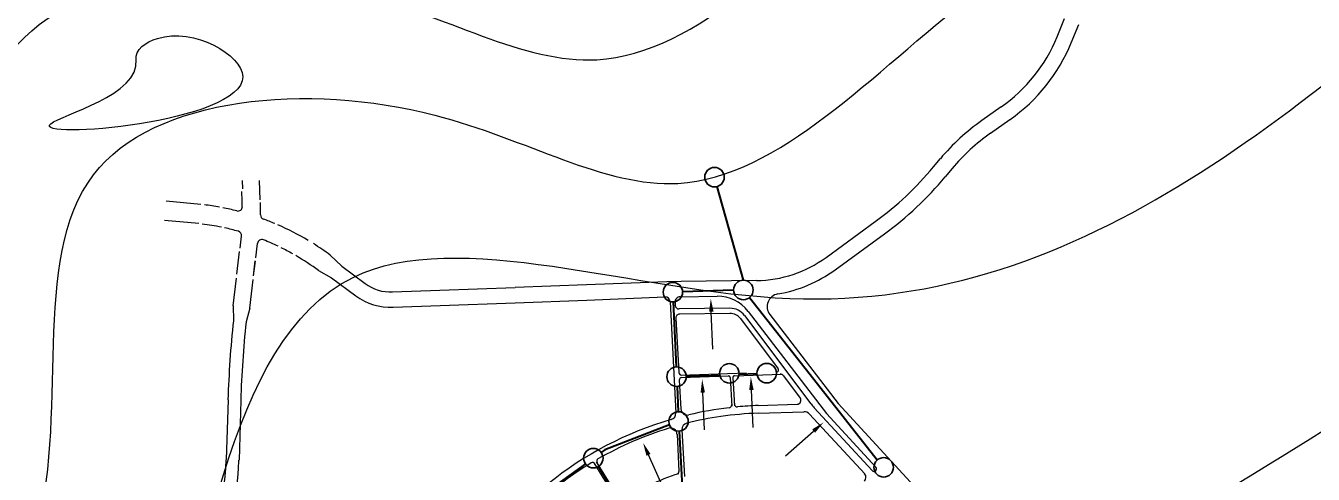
# Model space of a CAD drawing. Header units: millimetres. Extents: x 3174 to 4015, y 498 to 1092.
# Drawn here: x 3297.9 to 3541.3, y 801.2 to 886 of the extents above; entities that cross this region are included whole.
import ezdxf

# ---------------------------------------------------------------- set-up
doc = ezdxf.new("R2010")
doc.units = ezdxf.units.MM
doc.linetypes.add('ACAD_ISO02W100', pattern=[15, 12, -3])
doc.linetypes.add('HIDDEN', pattern=[0.375, 0.25, -0.125])
doc.layers.add('dgx', color=3, linetype='Continuous')
doc.layers.add('河流', color=5, linetype='Continuous')
for name, color, linetype, lineweight in [('干管', 2, 'Continuous', 50), ('节点', 6, 'Continuous', 50), ('雨水管道完整图', 90, 'ACAD_ISO02W100', 50)]:
    doc.layers.add(name, color=color, linetype=linetype, lineweight=lineweight)

msp = doc.modelspace()

# ---------------------------------------------------------------- linework, layer by layer
for p, q in [((3492.83, 883.86), (3494.25, 887.32)), ((3495.52, 882.76), (3496.94, 886.23)), ((3482.27, 870.62), (3478.58, 868.04)), ((3480.25, 865.66), (3483.93, 868.24)), ((3469.47, 859.29), (3470.77, 860.85)), ((3473, 858.99), (3471.7, 857.44)), ((3338.79, 856.74), (3338.85, 855.13)), ((3341.97, 856.74), (3342.1, 853.05)), ((3330.97, 852.22), (3324.42, 852.84)), ((3330.56, 848.58), (3324.11, 849.19)), ((3449.16, 842.19), (3458.47, 848.98)), ((3338.38, 843.91), (3338.66, 846.22)), ((3341.36, 842.14), (3341.69, 844.83)), ((3450.87, 839.85), (3460.18, 846.63)), ((3337.78, 839.01), (3338.3, 843.29)), ((3355.4, 842.63), (3357.6, 840.53)), ((3340.91, 838.69), (3341.26, 841.53)), ((3340.94, 838.71), (3341.28, 841.51)), ((3357.6, 840.53), (3362, 837.27)), ((3337.05, 833.01), (3337.7, 838.29)), ((3340.21, 832.63), (3340.86, 838.04)), ((3353.22, 839.69), (3355.65, 838.36)), ((3355.65, 838.36), (3360.27, 834.94)), ((3419.04, 837.56), (3403.86, 837)), ((3421.75, 837.66), (3419.04, 837.56)), ((3436.02, 837.83), (3421.75, 837.66)), ((3367.2, 835.66), (3376.14, 835.99)), ((3376.14, 835.99), (3390.38, 836.51)), ((3403.86, 837), (3390.38, 836.51)), ((3421.56, 834.76), (3428.57, 834.84)), ((3337.05, 833.01), (3337.12, 830.24)), ((3340.21, 832.63), (3339.53, 830.02)), ((3367.31, 832.76), (3376.2, 833.08)), ((3376.2, 833.08), (3390.39, 833.6)), ((3390.39, 833.6), (3403.92, 834.1)), ((3403.92, 834.1), (3418.67, 834.71)), ((3419.67, 833.8), (3420.77, 812.79)), ((3420.61, 833.73), (3420.64, 833.13)), ((3430.99, 832.58), (3421.37, 832.45)), ((3420.77, 830.72), (3421.35, 820.42)), ((3431, 831.61), (3421.39, 831.48)), ((3432.98, 830.63), (3440.12, 821.13)), ((3433.75, 831.21), (3446.31, 814.51)), ((3434.42, 832), (3449.22, 812.71)), ((3438.52, 831.42), (3451.44, 814.58)), ((3421.42, 818.98), (3421.7, 813.55)), ((3441.09, 819.84), (3444.27, 815.62)), ((3336.1, 815.28), (3335.76, 803.97)), ((3338.52, 815.21), (3338.18, 803.9)), ((3436.3, 814.2), (3443.71, 814.45)), ((3436.35, 812.75), (3444.93, 813.04)), ((3446.93, 813.77), (3457.85, 801.91)), ((3451.44, 814.58), (3475.14, 788.85)), ((3446.05, 812.58), (3456.46, 801.28)), ((3449.22, 812.71), (3458.56, 802.56)), ((3420.98, 808.81), (3421.35, 801.74)), ((3421.91, 809.62), (3422.37, 800.79)), ((3409.7, 796.31), (3405.34, 803.36)), ((3410.09, 796.58), (3405.77, 803.59))]:
    msp.add_line(p, q)
at = {"linetype": 'HIDDEN', "ltscale": 50}
for p, q in [((3421.62, 819.96), (3440.13, 820.6)), ((3421.66, 819.48), (3430.71, 819.79)), ((3431.06, 819.47), (3431.35, 814.05)), ((3431.55, 819.47), (3431.82, 814.16)), ((3431.87, 819.83), (3440.75, 820.14))]:
    msp.add_line(p, q, dxfattribs=at)
for centre, radius, start, end in [((3465.05, 895.2), 30.01, 305.0111, 337.7933), ((3465.05, 895.2), 32.91, 305.0111, 337.7933), ((3501.63, 835.13), 40.17, 125.0111, 140.1954), ((3501.63, 835.13), 37.27, 125.0111, 140.1954), ((3422.25, 898.64), 61.47, 306.1013, 320.1954), ((3422.25, 898.64), 64.37, 306.1013, 320.1954), ((3292.38, 851.48), 46.43, 0.3929, 3.9073), ((3325.49, 802.28), 50.23, 79.645, 82.9764), ((3291.9, 851.5), 50.37, 358.5601, 1.2061), ((3325.49, 802.28), 50.23, 75.8453, 78.9718), ((3337.98, 851.79), 0.833, 255.8453, 0.3929), ((3343.09, 850.21), 0.833, 178.5601, 249.8366), ((3325.49, 802.28), 46.57, 78.3896, 82.938), ((3325.49, 802.28), 46.57, 74.3443, 77.6397), ((3337.83, 846.32), 0.833, 353.0835, 74.3443), ((3325.49, 802.28), 50.23, 67.1831, 69.8366), ((3325.49, 802.28), 50.23, 59.1678, 66.51), ((3342.51, 844.73), 0.833, 68.1465, 173.0835), ((3325.49, 802.28), 46.57, 64.4308, 68.1465), ((3325.49, 802.28), 50.23, 53.4484, 57.8261), ((3325.49, 802.28), 46.57, 60.6099, 63.6809), ((3325.49, 802.28), 46.57, 60.6099, 63.6809), ((3325.49, 802.28), 46.57, 53.4484, 59.8058), ((3435.76, 860.57), 22.75, 270.66, 306.1013), ((3435.76, 860.57), 25.65, 279.6035, 306.1013), ((3366.9, 843.88), 8.23, 233.4484, 272.1051), ((3366.9, 843.88), 11.13, 233.4484, 272.1051), ((3428.66, 827.58), 7.26, 37.5032, 90.66), ((3440.44, 832.89), 2.42, 99.6035, 217.5032), ((3418.71, 833.75), 0.968, 2.9975, 92.3749), ((3421.57, 833.79), 0.968, 90.66, 183.192), ((3421.36, 833.17), 0.726, 183.192, 270.7736), ((3431.03, 829.19), 3.39, 36.9386, 90.7736), ((3530.82, 809.5), 194.81, 173.8909, 178.3001), ((3530.82, 809.5), 192.39, 173.8793, 178.3001), ((3421.5, 830.76), 0.726, 90.66, 183.192), ((3431.03, 829.19), 2.42, 36.9386, 90.7736), ((3439.85, 820.93), 0.339, 271.9772, 36.9386), ((3421.9, 819), 0.484, 91.9772, 183.0034), ((3440.51, 819.4), 0.726, 36.9386, 91.9772), ((3443.69, 815.18), 0.726, 271.9773, 36.9386), ((3422.91, 813.61), 1.21, 183.0034, 283.3353), ((3438.61, 747.4), 66.84, 96.6939, 103.3353), ((3430.75, 814.36), 0.581, 276.6939, 3.0034), ((3432.39, 814.53), 0.581, 183.0034, 275.2935), ((3438.61, 747.4), 66.84, 91.9772, 95.2935), ((3444.98, 811.59), 1.45, 42.6456, 91.9773), ((3454.05, 820.33), 9.68, 216.9386, 222.6456), ((3438.61, 747.4), 66.84, 106.2497, 151.5541), ((3419.56, 812.73), 1.21, 286.2497, 2.9975), ((3423.12, 809.68), 1.21, 103.9661, 183.0034), ((3438.61, 747.4), 65.39, 98.2292, 103.9661), ((3438.61, 747.4), 65.39, 91.9772, 98.2292), ((3438.61, 747.4), 65.39, 107.0648, 119.8724), ((3419.77, 808.75), 1.21, 3.0034, 107.0648), ((3291.01, 805.3), 44.77, 325.9382, 358.2935), ((3291.01, 805.3), 47.19, 325.9382, 358.2935), ((3438.61, 747.4), 65.39, 121.1545, 132.1495), ((3405.03, 802.94), 0.484, 31.706, 121.1545), ((3406.28, 803.68), 0.484, 119.8724, 211.706), ((3436.45, 755.12), 48.64, 108.2235, 121.8745), ((3420.87, 801.71), 0.484, 288.4868, 3.0034), ((3455.74, 800.62), 0.968, 312.6456, 42.6456), ((3458.21, 802.23), 0.484, 222.6456, 42.6456)]:
    msp.add_arc(centre, radius, start, end)
at = {"ltscale": 50}
msp.add_arc((3421.83, 820.45), 0.484, 183.192, 271.9772, dxfattribs=at)
at = {"linetype": 'HIDDEN', "ltscale": 50}
for centre, start, end in [((3430.72, 819.45), 3.0034, 91.9772), ((3431.88, 819.49), 91.9772, 183.0034)]:
    msp.add_arc(centre, 0.339, start, end, dxfattribs=at)
at = {"layer": 'dgx'}
for points in [[(3268.44, 646.47), (3320.83, 745.61), (3359.73, 838.4), (3442.28, 834.43), (3583.57, 908.19), (3684.38, 962.12), (3708.98, 962.91)], [(3300.19, 618.71), (3370.04, 751.16), (3483.55, 778.12), (3570.07, 824.92), (3741.53, 902.64), (3757.4, 920.09)], [(3300.99, 595.71), (3416.88, 686.92), (3472.44, 740.85), (3569.28, 747.19), (3684.38, 800.33), (3803.44, 864.57)], [(3343.23, 574.94), (3528.55, 682.74), (3646.6, 716.98), (3769.73, 793.08), (3823.04, 833.66)]]:
    msp.add_spline(points, degree=3, dxfattribs=at)
at = {"layer": '干管', "color": 1, "linetype": 'ByBlock', "lineweight": -3}
for p, q in [((3427.78, 824.86), (3427.47, 831.93)), ((3426.17, 809.58), (3425.85, 816.65)), ((3435.36, 810.07), (3435.05, 817.14)), ((3441.47, 804.72), (3446.81, 809.38)), ((3418.46, 798.4), (3415.58, 804.88))]:
    msp.add_line(p, q, dxfattribs=at)
at = {"layer": '干管', "color": 5, "linetype": 'ByBlock', "lineweight": 40}
for points in [[(3431.69, 835.98), (3422.03, 835.68)], [(3420.28, 833.78), (3420.82, 821.49)], [(3420.98, 817.82), (3421.19, 813.02)], [(3419.56, 810.53), (3407.36, 805.84), (3406.65, 805.33)], [(3403.67, 803.19), (3395.1, 797.04)]]:
    msp.add_lwpolyline(points, dxfattribs=at)
at = {"layer": '干管', "color": 1, "linetype": 'ByBlock', "lineweight": 40}
for points in [[(3434.66, 834.6), (3446.83, 819.16)], [(3446.83, 819.16), (3458.85, 803.91)]]:
    msp.add_lwpolyline(points, dxfattribs=at)
at = {"layer": '干管', "color": 2, "linetype": 'ByBlock', "lineweight": 40}
for points in [[(3432.7, 820.1), (3436.11, 820.24)], [(3422.74, 819.72), (3427.41, 819.9)], [(3427.41, 819.9), (3429.06, 819.96)], [(3421.38, 809.36), (3422.3, 792.94)], [(3406.12, 802.7), (3412.32, 792.49)]]:
    msp.add_lwpolyline(points, dxfattribs=at)
at = {"layer": '干管', "color": 1, "linetype": 'ByBlock', "lineweight": -3}
for points in [[(3427.06, 831.92), (3427.89, 831.95), (3427.36, 834.43)], [(3425.44, 816.63), (3426.27, 816.67), (3425.74, 819.15)], [(3434.63, 817.12), (3435.46, 817.16), (3434.94, 819.64)], [(3446.53, 809.69), (3447.08, 809.06), (3448.69, 811.02)], [(3415.2, 804.71), (3415.97, 805.05), (3414.57, 807.16)]]:
    msp.add_solid(points, dxfattribs=at)
at = {"layer": '河流', "start_tangent": (0.530322, 0.847796)}
for points in [[(3242.12, 687.78), (3257.44, 711.95), (3259.86, 762.71), (3284.05, 811.87), (3295.34, 881.16), (3359.86, 892.44), (3405.83, 879.55), (3461.47, 915), (3544.53, 960.12), (3617.92, 1002.02), (3696.44, 1012.92)], [(3257.44, 664.41), (3272.76, 688.59), (3275.18, 739.35), (3299.38, 788.5), (3310.67, 857.79), (3375.18, 869.07), (3421.15, 856.18), (3476.79, 891.63), (3559.85, 936.76), (3633.24, 978.65), (3702.64, 993.45)]]:
    msp.add_spline(points, degree=3, dxfattribs=at)
at = {"layer": '河流', "start_tangent": (0.11472, -0.993398), "end_tangent": (0.11472, -0.993398)}
msp.add_spline([(3318.73, 879.55), (3302.6, 867.46), (3338.89, 876.33), (3322.76, 883.58), (3318.73, 879.55)], degree=3, dxfattribs=at)
at = {"layer": '节点', "color": 3, "linetype": 'ByBlock', "lineweight": 35}
for centre in [(3428.07, 857.36), (3420.2, 835.62), (3433.53, 836.04), (3420.9, 819.65), (3430.87, 820.28), (3437.94, 820.31), (3421.27, 811.19), (3405.16, 804.26), (3460.05, 802.52)]:
    msp.add_circle(centre, 1.84, dxfattribs=at)
at = {"layer": '雨水管道完整图', "color": 1, "linetype": 'ByBlock', "lineweight": 40}
msp.add_line((3433.53, 837.88), (3428.57, 855.59), dxfattribs=at)

doc.saveas('drawing.dxf')
